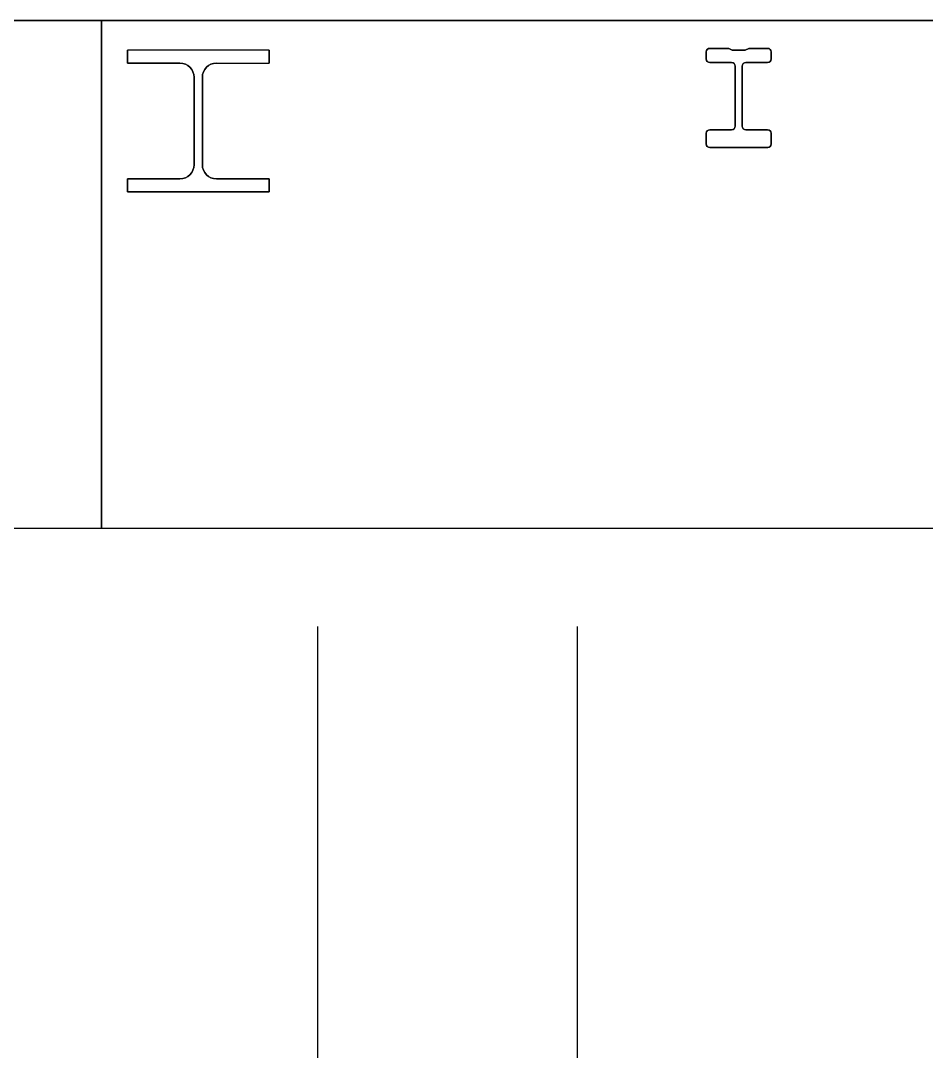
# Model space of a CAD drawing. Extents: x -2783 to 10777, y -3348 to 2247.
# Drawn here: x 4553 to 5321, y -661 to 212 of the extents above; entities that cross this region are included whole.
import ezdxf

# ---------------------------------------------------------------- set-up
doc = ezdxf.new("R2010")
doc.units = 0
doc.header["$LTSCALE"] = 4
doc.header["$MEASUREMENT"] = 0
doc.layers.get('0').update_dxf_attribs({"linetype": 'CONTINUOUS'})
doc.layers.get('DEFPOINTS').update_dxf_attribs({"linetype": 'CONTINUOUS'})

msp = doc.modelspace()

# ---------------------------------------------------------------- linework, layer by layer
for p, q in [((10711.75, 212.22, 6674.99), (-2518.25, 212.22, 6674.99)), ((1051.75, 212.22, 22.5), (4621.75, 212.22, 22.5)), ((1051.75, 212.22, 1212.5), (4621.75, 212.22, 1212.5)), ((4621.75, 212.22, 22.5), (4621.75, -217.78, 22.5)), ((4621.75, 212.22, 1212.5), (4621.75, -217.78, 1212.5)), ((4621.75, -217.78, 1212.5), (4621.75, 212.22, 1212.5)), ((4621.75, 212.22, 1212.5), (8621.75, 212.22, 1212.5)), ((4621.75, -217.78, 22.5), (4621.75, 212.22, 22.5)), ((4621.75, 212.22, 22.5), (8621.75, 212.22, 22.5)), ((4643.75, 176.22, 3743.14), (4643.75, 187.22, 3743.14)), ((4643.75, 176.22, 4933.14), (4643.75, 187.22, 4933.14)), ((4763.75, 187.22, 4933.14), (4643.75, 187.22, 4933.14)), ((4763.75, 187.22, 3743.14), (4763.75, 176.22, 3743.14)), ((4763.75, 187.22, 4933.14), (4763.75, 176.22, 4933.14)), ((5134.25, 185.72, 1207.5), (5134.25, 185.72, 1212.5)), ((5134.25, 185.72, 17.5), (5134.25, 185.72, 22.5)), ((5134.25, 179.72, 1212.5), (5134.25, 185.72, 1212.5)), ((5134.25, 179.72, 22.5), (5134.25, 185.72, 22.5)), ((5137.25, 188.72, 1207.5), (5137.25, 188.72, 1212.5)), ((5137.25, 188.72, 17.5), (5137.25, 188.72, 22.5)), ((5137.25, 188.72, 1212.5), (5153.25, 188.72, 1212.5)), ((5137.25, 188.72, 22.5), (5153.25, 188.72, 22.5)), ((5153.25, 188.72, 1212.5), (5156.25, 187.22, 1212.5)), ((5153.25, 188.72, 22.5), (5156.25, 187.22, 22.5)), ((5156.25, 187.22, 1212.5), (5167.25, 187.22, 1212.5)), ((5156.25, 187.22, 22.5), (5167.25, 187.22, 22.5)), ((5167.25, 187.22, 1212.5), (5170.25, 188.72, 1212.5)), ((5167.25, 187.22, 22.5), (5170.25, 188.72, 22.5)), ((5170.25, 188.72, 1212.5), (5186.25, 188.72, 1212.5)), ((5170.25, 188.72, 22.5), (5186.25, 188.72, 22.5)), ((5186.25, 188.72, 1207.5), (5186.25, 188.72, 1212.5)), ((5186.25, 188.72, 17.5), (5186.25, 188.72, 22.5)), ((5189.25, 185.72, 1207.5), (5189.25, 185.72, 1212.5)), ((5189.25, 185.72, 17.5), (5189.25, 185.72, 22.5)), ((5189.25, 185.72, 1212.5), (5189.25, 179.72, 1212.5)), ((5189.25, 185.72, 22.5), (5189.25, 179.72, 22.5)), ((4688.25, 176.22, 3743.14), (4643.75, 176.22, 3743.14)), ((4688.25, 176.22, 4933.14), (4643.75, 176.22, 4933.14)), ((4719.25, 176.22, 4933.14), (4763.75, 176.22, 4933.14)), ((5134.25, 179.72, 1207.5), (5134.25, 179.72, 1212.5)), ((5134.25, 179.72, 17.5), (5134.25, 179.72, 22.5)), ((5137.25, 176.72, 1207.5), (5137.25, 176.72, 1212.5)), ((5137.25, 176.72, 17.5), (5137.25, 176.72, 22.5)), ((5155.75, 176.72, 1212.5), (5137.25, 176.72, 1212.5)), ((5155.75, 176.72, 22.5), (5137.25, 176.72, 22.5)), ((5155.75, 176.72, 1207.5), (5155.75, 176.72, 1212.5)), ((5155.75, 176.72, 17.5), (5155.75, 176.72, 22.5)), ((5167.75, 176.72, 1207.5), (5167.75, 176.72, 1212.5)), ((5167.75, 176.72, 17.5), (5167.75, 176.72, 22.5)), ((5186.25, 176.72, 1212.5), (5167.75, 176.72, 1212.5)), ((5186.25, 176.72, 22.5), (5167.75, 176.72, 22.5)), ((5186.25, 176.72, 1207.5), (5186.25, 176.72, 1212.5)), ((5186.25, 176.72, 17.5), (5186.25, 176.72, 22.5)), ((5189.25, 179.72, 1207.5), (5189.25, 179.72, 1212.5)), ((5189.25, 179.72, 17.5), (5189.25, 179.72, 22.5)), ((5158.75, 173.72, 1207.5), (5158.75, 173.72, 1212.5)), ((5158.75, 173.72, 17.5), (5158.75, 173.72, 22.5)), ((5158.75, 122.77, 1212.5), (5158.75, 173.72, 1212.5)), ((5158.75, 122.77, 22.5), (5158.75, 173.72, 22.5)), ((5164.75, 173.72, 1207.5), (5164.75, 173.72, 1212.5)), ((5164.75, 173.72, 17.5), (5164.75, 173.72, 22.5)), ((5164.75, 173.72, 1212.5), (5164.75, 122.77, 1212.5)), ((5164.75, 173.72, 22.5), (5164.75, 122.77, 22.5)), ((4700.25, 90.22, 3743.14), (4700.25, 164.22, 3743.14)), ((4700.25, 90.22, 4933.14), (4700.25, 164.22, 4933.14)), ((4707.25, 164.22, 3743.14), (4707.25, 90.22, 3743.14)), ((4707.25, 164.22, 4933.14), (4707.25, 90.22, 4933.14)), ((5158.75, 122.77, 1207.5), (5158.75, 122.77, 1212.5)), ((5158.75, 122.77, 17.5), (5158.75, 122.77, 22.5)), ((5164.75, 122.77, 1207.5), (5164.75, 122.77, 1212.5)), ((5164.75, 122.77, 17.5), (5164.75, 122.77, 22.5)), ((5134.25, 116.77, 1207.5), (5134.25, 116.77, 1212.5)), ((5134.25, 116.77, 17.5), (5134.25, 116.77, 22.5)), ((5134.25, 107.77, 1212.5), (5134.25, 116.77, 1212.5)), ((5134.25, 107.77, 22.5), (5134.25, 116.77, 22.5)), ((5137.25, 119.77, 1207.5), (5137.25, 119.77, 1212.5)), ((5137.25, 119.77, 17.5), (5137.25, 119.77, 22.5)), ((5137.25, 119.77, 1212.5), (5155.75, 119.77, 1212.5)), ((5137.25, 119.77, 22.5), (5155.75, 119.77, 22.5)), ((5155.75, 119.77, 1207.5), (5155.75, 119.77, 1212.5)), ((5155.75, 119.77, 17.5), (5155.75, 119.77, 22.5)), ((5167.75, 119.77, 1207.5), (5167.75, 119.77, 1212.5)), ((5167.75, 119.77, 17.5), (5167.75, 119.77, 22.5)), ((5167.75, 119.77, 1212.5), (5186.25, 119.77, 1212.5)), ((5167.75, 119.77, 22.5), (5186.25, 119.77, 22.5)), ((5186.25, 119.77, 1207.5), (5186.25, 119.77, 1212.5)), ((5186.25, 119.77, 17.5), (5186.25, 119.77, 22.5)), ((5189.25, 116.77, 1207.5), (5189.25, 116.77, 1212.5)), ((5189.25, 116.77, 17.5), (5189.25, 116.77, 22.5)), ((5189.25, 116.77, 1212.5), (5189.25, 107.77, 1212.5)), ((5189.25, 116.77, 22.5), (5189.25, 107.77, 22.5)), ((5134.25, 107.77, 1207.5), (5134.25, 107.77, 1212.5)), ((5134.25, 107.77, 17.5), (5134.25, 107.77, 22.5)), ((5137.25, 104.77, 1207.5), (5137.25, 104.77, 1212.5)), ((5137.25, 104.77, 17.5), (5137.25, 104.77, 22.5)), ((5161.75, 104.72, 1212.5), (5137.25, 104.77, 1212.5)), ((5161.75, 104.72, 22.5), (5137.25, 104.77, 22.5)), ((5186.26, 104.77, 1212.5), (5161.75, 104.72, 1212.5)), ((5186.26, 104.77, 22.5), (5161.75, 104.72, 22.5)), ((5186.26, 104.77, 1207.5), (5186.26, 104.77, 1212.5)), ((5186.26, 104.77, 17.5), (5186.26, 104.77, 22.5)), ((5189.25, 107.77, 1207.5), (5189.25, 107.77, 1212.5)), ((5189.25, 107.77, 17.5), (5189.25, 107.77, 22.5)), ((4700.25, 90.22, 3738.14), (4700.25, 90.22, 3743.14)), ((4700.25, 90.22, 4928.14), (4700.25, 90.22, 4933.14)), ((4707.25, 90.22, 3738.14), (4707.25, 90.22, 3743.14)), ((4707.25, 90.22, 4928.14), (4707.25, 90.22, 4933.14)), ((4643.75, 67.22, 3743.14), (4643.75, 78.22, 3743.14)), ((4643.75, 78.22, 3743.14), (4688.25, 78.22, 3743.14)), ((4643.75, 67.22, 4933.14), (4643.75, 78.22, 4933.14)), ((4643.75, 78.22, 4933.14), (4688.25, 78.22, 4933.14)), ((4688.25, 78.22, 3738.14), (4688.25, 78.22, 3743.14)), ((4688.25, 78.22, 4928.14), (4688.25, 78.22, 4933.14)), ((4719.25, 78.22, 3743.14), (4763.75, 78.22, 3743.14)), ((4719.25, 78.22, 3738.14), (4719.25, 78.22, 3743.14)), ((4719.25, 78.22, 4933.14), (4763.75, 78.22, 4933.14)), ((4719.25, 78.22, 4928.14), (4719.25, 78.22, 4933.14)), ((4763.75, 78.22, 3743.14), (4763.75, 67.22, 3743.14)), ((4763.75, 78.22, 4933.14), (4763.75, 67.22, 4933.14)), ((4763.75, 67.22, 3743.14), (4643.75, 67.22, 3743.14)), ((4763.75, 67.22, 4933.14), (4643.75, 67.22, 4933.14)), ((4621.75, -217.78, 22.5), (1051.75, -217.78, 22.5)), ((4621.75, -217.78, 1212.5), (1051.75, -217.78, 1212.5)), ((8621.75, -217.78, 1212.5), (4621.75, -217.78, 1212.5)), ((8621.75, -217.78, 22.5), (4621.75, -217.78, 22.5))]:
    msp.add_line(p, q)
at = {"extrusion": (0, 1, -6.12303e-17)}
for p, q in [((1051.75, 212.22, 17.5), (4621.75, 212.22, 17.5)), ((1051.75, 212.22, 22.5), (4621.75, 212.22, 22.5)), ((1051.75, 212.22, 1207.5), (4621.75, 212.22, 1207.5)), ((1051.75, 212.22, 1212.5), (4621.75, 212.22, 1212.5)), ((4621.75, 212.22, 1207.5), (8621.75, 212.22, 1207.5)), ((4621.75, 212.22, 1207.5), (4621.75, 212.22, 1212.5)), ((4621.75, 212.22, 1212.5), (8621.75, 212.22, 1212.5)), ((4621.75, 212.22, 17.5), (8621.75, 212.22, 17.5)), ((4621.75, 212.22, 17.5), (4621.75, 212.22, 22.5)), ((4621.75, 212.22, 22.5), (8621.75, 212.22, 22.5)), ((4621.75, 212.22, 17.5), (4621.75, 212.22, 22.5)), ((4621.75, 212.22, 1207.5), (4621.75, 212.22, 1212.5)), ((5137.25, 176.72, 1207.5), (5155.75, 176.72, 1207.5)), ((5137.25, 176.72, 1207.5), (5137.25, 176.72, 1212.5)), ((5155.75, 176.72, 1212.5), (5137.25, 176.72, 1212.5)), ((5137.25, 176.72, 17.5), (5155.75, 176.72, 17.5)), ((5137.25, 176.72, 17.5), (5137.25, 176.72, 22.5)), ((5155.75, 176.72, 22.5), (5137.25, 176.72, 22.5)), ((5155.75, 176.72, 1207.5), (5155.75, 176.72, 1212.5)), ((5155.75, 176.72, 17.5), (5155.75, 176.72, 22.5)), ((5167.75, 176.72, 1207.5), (5186.25, 176.72, 1207.5)), ((5167.75, 176.72, 1207.5), (5167.75, 176.72, 1212.5)), ((5186.25, 176.72, 1212.5), (5167.75, 176.72, 1212.5)), ((5167.75, 176.72, 17.5), (5186.25, 176.72, 17.5)), ((5167.75, 176.72, 17.5), (5167.75, 176.72, 22.5)), ((5186.25, 176.72, 22.5), (5167.75, 176.72, 22.5)), ((5186.25, 176.72, 1207.5), (5186.25, 176.72, 1212.5)), ((5186.25, 176.72, 17.5), (5186.25, 176.72, 22.5)), ((4643.75, 67.22, 3738.14), (4763.75, 67.22, 3738.14)), ((4763.75, 67.22, 3743.14), (4643.75, 67.22, 3743.14)), ((4643.75, 67.22, 3738.14), (4643.75, 67.22, 3743.14)), ((4643.75, 67.22, 4928.14), (4763.75, 67.22, 4928.14)), ((4763.75, 67.22, 4933.14), (4643.75, 67.22, 4933.14)), ((4643.75, 67.22, 4928.14), (4643.75, 67.22, 4933.14))]:
    msp.add_line(p, q, dxfattribs=at)
at = {"extrusion": (0, -6.12303e-17, -1)}
for p, q in [((1051.75, 212.22, 17.5), (4621.75, 212.22, 17.5)), ((1051.75, 212.22, 1207.5), (4621.75, 212.22, 1207.5)), ((4621.75, 212.22, 17.5), (4621.75, -217.78, 17.5)), ((4621.75, 212.22, 1207.5), (4621.75, -217.78, 1207.5)), ((4621.75, -217.78, 1207.5), (4621.75, 212.22, 1207.5)), ((4621.75, 212.22, 1207.5), (8621.75, 212.22, 1207.5)), ((4621.75, -217.78, 17.5), (4621.75, 212.22, 17.5)), ((4621.75, 212.22, 17.5), (8621.75, 212.22, 17.5)), ((4643.75, 187.22, 3738.14), (4643.75, 176.22, 3738.14)), ((4643.75, 187.22, 4928.14), (4643.75, 176.22, 4928.14)), ((4763.75, 176.22, 3738.14), (4763.75, 187.22, 3738.14)), ((4763.75, 176.22, 4928.14), (4763.75, 187.22, 4928.14)), ((5134.25, 185.72, 1207.5), (5134.25, 179.72, 1207.5)), ((5134.25, 185.72, 17.5), (5134.25, 179.72, 17.5)), ((5153.25, 188.72, 1207.5), (5137.25, 188.72, 1207.5)), ((5153.25, 188.72, 17.5), (5137.25, 188.72, 17.5)), ((5156.25, 187.22, 1207.5), (5153.25, 188.72, 1207.5)), ((5156.25, 187.22, 17.5), (5153.25, 188.72, 17.5)), ((5167.25, 187.22, 1207.5), (5156.25, 187.22, 1207.5)), ((5167.25, 187.22, 17.5), (5156.25, 187.22, 17.5)), ((5170.25, 188.72, 1207.5), (5167.25, 187.22, 1207.5)), ((5170.25, 188.72, 17.5), (5167.25, 187.22, 17.5)), ((5186.25, 188.72, 1207.5), (5170.25, 188.72, 1207.5)), ((5186.25, 188.72, 17.5), (5170.25, 188.72, 17.5)), ((5189.25, 179.72, 1207.5), (5189.25, 185.72, 1207.5)), ((5189.25, 179.72, 17.5), (5189.25, 185.72, 17.5)), ((4643.75, 176.22, 3738.14), (4688.25, 176.22, 3738.14)), ((4643.75, 176.22, 4928.14), (4688.25, 176.22, 4928.14)), ((5137.25, 176.72, 1207.5), (5155.75, 176.72, 1207.5)), ((5137.25, 176.72, 17.5), (5155.75, 176.72, 17.5)), ((5167.75, 176.72, 1207.5), (5186.25, 176.72, 1207.5)), ((5167.75, 176.72, 17.5), (5186.25, 176.72, 17.5)), ((5158.75, 173.72, 1207.5), (5158.75, 122.77, 1207.5)), ((5158.75, 173.72, 17.5), (5158.75, 122.77, 17.5)), ((5164.75, 122.77, 1207.5), (5164.75, 173.72, 1207.5)), ((5164.75, 122.77, 17.5), (5164.75, 173.72, 17.5)), ((4700.25, 164.22, 3738.14), (4700.25, 90.22, 3738.14)), ((4700.25, 164.22, 4928.14), (4700.25, 90.22, 4928.14)), ((4707.25, 90.22, 3738.14), (4707.25, 164.22, 3738.14)), ((4707.25, 90.22, 4928.14), (4707.25, 164.22, 4928.14)), ((5134.25, 116.77, 1207.5), (5134.25, 107.77, 1207.5)), ((5134.25, 116.77, 17.5), (5134.25, 107.77, 17.5)), ((5155.75, 119.77, 1207.5), (5137.25, 119.77, 1207.5)), ((5155.75, 119.77, 17.5), (5137.25, 119.77, 17.5)), ((5186.25, 119.77, 1207.5), (5167.75, 119.77, 1207.5)), ((5186.25, 119.77, 17.5), (5167.75, 119.77, 17.5)), ((5189.25, 107.77, 1207.5), (5189.25, 116.77, 1207.5)), ((5189.25, 107.77, 17.5), (5189.25, 116.77, 17.5)), ((5137.25, 104.77, 1207.5), (5161.75, 104.72, 1207.5)), ((5137.25, 104.77, 17.5), (5161.75, 104.72, 17.5)), ((5161.75, 104.72, 1207.5), (5186.26, 104.77, 1207.5)), ((5161.75, 104.72, 17.5), (5186.26, 104.77, 17.5)), ((4643.75, 78.22, 3738.14), (4643.75, 67.22, 3738.14)), ((4688.25, 78.22, 3738.14), (4643.75, 78.22, 3738.14)), ((4643.75, 78.22, 4928.14), (4643.75, 67.22, 4928.14)), ((4688.25, 78.22, 4928.14), (4643.75, 78.22, 4928.14)), ((4763.75, 78.22, 3738.14), (4719.25, 78.22, 3738.14)), ((4763.75, 78.22, 4928.14), (4719.25, 78.22, 4928.14)), ((4763.75, 67.22, 3738.14), (4763.75, 78.22, 3738.14)), ((4763.75, 67.22, 4928.14), (4763.75, 78.22, 4928.14)), ((4643.75, 67.22, 3738.14), (4763.75, 67.22, 3738.14)), ((4643.75, 67.22, 4928.14), (4763.75, 67.22, 4928.14)), ((4621.75, -217.78, 17.5), (1051.75, -217.78, 17.5)), ((4621.75, -217.78, 1207.5), (1051.75, -217.78, 1207.5)), ((8621.75, -217.78, 1207.5), (4621.75, -217.78, 1207.5)), ((8621.75, -217.78, 17.5), (4621.75, -217.78, 17.5))]:
    msp.add_line(p, q, dxfattribs=at)
at = {"extrusion": (-1, 0, 0)}
for p, q in [((4621.75, -217.78, 1207.5), (4621.75, 212.22, 1207.5)), ((4621.75, 212.22, 1207.5), (4621.75, 212.22, 1212.5)), ((4621.75, -217.78, 1212.5), (4621.75, 212.22, 1212.5)), ((4621.75, -217.78, 17.5), (4621.75, 212.22, 17.5)), ((4621.75, 212.22, 17.5), (4621.75, 212.22, 22.5)), ((4621.75, -217.78, 22.5), (4621.75, 212.22, 22.5)), ((5189.25, 179.72, 1207.5), (5189.25, 185.72, 1207.5)), ((5189.25, 185.72, 1207.5), (5189.25, 185.72, 1212.5)), ((5189.25, 185.72, 1212.5), (5189.25, 179.72, 1212.5)), ((5189.25, 179.72, 17.5), (5189.25, 185.72, 17.5)), ((5189.25, 185.72, 17.5), (5189.25, 185.72, 22.5)), ((5189.25, 185.72, 22.5), (5189.25, 179.72, 22.5)), ((5189.25, 179.72, 1207.5), (5189.25, 179.72, 1212.5)), ((5189.25, 179.72, 17.5), (5189.25, 179.72, 22.5)), ((5164.75, 122.77, 1207.5), (5164.75, 173.72, 1207.5)), ((5164.75, 173.72, 1207.5), (5164.75, 173.72, 1212.5)), ((5164.75, 173.72, 1212.5), (5164.75, 122.77, 1212.5)), ((5164.75, 122.77, 17.5), (5164.75, 173.72, 17.5)), ((5164.75, 173.72, 17.5), (5164.75, 173.72, 22.5)), ((5164.75, 173.72, 22.5), (5164.75, 122.77, 22.5)), ((5164.75, 122.77, 1207.5), (5164.75, 122.77, 1212.5)), ((5164.75, 122.77, 17.5), (5164.75, 122.77, 22.5)), ((5189.25, 107.77, 1207.5), (5189.25, 116.77, 1207.5)), ((5189.25, 116.77, 1207.5), (5189.25, 116.77, 1212.5)), ((5189.25, 116.77, 1212.5), (5189.25, 107.77, 1212.5)), ((5189.25, 107.77, 17.5), (5189.25, 116.77, 17.5)), ((5189.25, 116.77, 17.5), (5189.25, 116.77, 22.5)), ((5189.25, 116.77, 22.5), (5189.25, 107.77, 22.5)), ((5189.25, 107.77, 1207.5), (5189.25, 107.77, 1212.5)), ((5189.25, 107.77, 17.5), (5189.25, 107.77, 22.5)), ((4763.75, 67.22, 3738.14), (4763.75, 78.22, 3738.14)), ((4763.75, 78.22, 3738.14), (4763.75, 78.22, 3743.14)), ((4763.75, 78.22, 3743.14), (4763.75, 67.22, 3743.14)), ((4763.75, 67.22, 4928.14), (4763.75, 78.22, 4928.14)), ((4763.75, 78.22, 4928.14), (4763.75, 78.22, 4933.14)), ((4763.75, 78.22, 4933.14), (4763.75, 67.22, 4933.14)), ((4621.75, -217.78, 1207.5), (4621.75, -217.78, 1212.5)), ((4621.75, -217.78, 17.5), (4621.75, -217.78, 22.5))]:
    msp.add_line(p, q, dxfattribs=at)
at = {"extrusion": (1, 0, 0)}
for p, q in [((4621.75, 212.22, 1207.5), (4621.75, -217.78, 1207.5)), ((4621.75, 212.22, 1207.5), (4621.75, 212.22, 1212.5)), ((4621.75, 212.22, 1212.5), (4621.75, -217.78, 1212.5)), ((4621.75, 212.22, 17.5), (4621.75, -217.78, 17.5)), ((4621.75, 212.22, 17.5), (4621.75, 212.22, 22.5)), ((4621.75, 212.22, 22.5), (4621.75, -217.78, 22.5)), ((5134.25, 185.72, 1207.5), (5134.25, 179.72, 1207.5)), ((5134.25, 185.72, 1207.5), (5134.25, 185.72, 1212.5)), ((5134.25, 179.72, 1212.5), (5134.25, 185.72, 1212.5)), ((5134.25, 185.72, 17.5), (5134.25, 179.72, 17.5)), ((5134.25, 185.72, 17.5), (5134.25, 185.72, 22.5)), ((5134.25, 179.72, 22.5), (5134.25, 185.72, 22.5)), ((5134.25, 179.72, 1207.5), (5134.25, 179.72, 1212.5)), ((5134.25, 179.72, 17.5), (5134.25, 179.72, 22.5)), ((5158.75, 173.72, 1207.5), (5158.75, 122.77, 1207.5)), ((5158.75, 173.72, 1207.5), (5158.75, 173.72, 1212.5)), ((5158.75, 122.77, 1212.5), (5158.75, 173.72, 1212.5)), ((5158.75, 173.72, 17.5), (5158.75, 122.77, 17.5)), ((5158.75, 173.72, 17.5), (5158.75, 173.72, 22.5)), ((5158.75, 122.77, 22.5), (5158.75, 173.72, 22.5)), ((5158.75, 122.77, 1207.5), (5158.75, 122.77, 1212.5)), ((5158.75, 122.77, 17.5), (5158.75, 122.77, 22.5)), ((5134.25, 116.77, 1207.5), (5134.25, 107.77, 1207.5)), ((5134.25, 116.77, 1207.5), (5134.25, 116.77, 1212.5)), ((5134.25, 107.77, 1212.5), (5134.25, 116.77, 1212.5)), ((5134.25, 116.77, 17.5), (5134.25, 107.77, 17.5)), ((5134.25, 116.77, 17.5), (5134.25, 116.77, 22.5)), ((5134.25, 107.77, 22.5), (5134.25, 116.77, 22.5)), ((5134.25, 107.77, 1207.5), (5134.25, 107.77, 1212.5)), ((5134.25, 107.77, 17.5), (5134.25, 107.77, 22.5)), ((4643.75, 78.22, 3738.14), (4643.75, 67.22, 3738.14)), ((4643.75, 78.22, 3738.14), (4643.75, 78.22, 3743.14)), ((4643.75, 67.22, 3743.14), (4643.75, 78.22, 3743.14)), ((4643.75, 78.22, 4928.14), (4643.75, 67.22, 4928.14)), ((4643.75, 78.22, 4928.14), (4643.75, 78.22, 4933.14)), ((4643.75, 67.22, 4933.14), (4643.75, 78.22, 4933.14)), ((4643.75, 67.22, 3738.14), (4643.75, 67.22, 3743.14)), ((4643.75, 67.22, 4928.14), (4643.75, 67.22, 4933.14)), ((4621.75, -217.78, 1207.5), (4621.75, -217.78, 1212.5)), ((4621.75, -217.78, 17.5), (4621.75, -217.78, 22.5))]:
    msp.add_line(p, q, dxfattribs=at)
at = {"extrusion": (0, -1, 6.12303e-17)}
for p, q in [((5153.25, 188.72, 1207.5), (5137.25, 188.72, 1207.5)), ((5137.25, 188.72, 1207.5), (5137.25, 188.72, 1212.5)), ((5137.25, 188.72, 1212.5), (5153.25, 188.72, 1212.5)), ((5153.25, 188.72, 17.5), (5137.25, 188.72, 17.5)), ((5137.25, 188.72, 17.5), (5137.25, 188.72, 22.5)), ((5137.25, 188.72, 22.5), (5153.25, 188.72, 22.5)), ((5153.25, 188.72, 1207.5), (5153.25, 188.72, 1212.5)), ((5153.25, 188.72, 17.5), (5153.25, 188.72, 22.5)), ((5167.25, 187.22, 1207.5), (5156.25, 187.22, 1207.5)), ((5156.25, 187.22, 1207.5), (5156.25, 187.22, 1212.5)), ((5156.25, 187.22, 1212.5), (5167.25, 187.22, 1212.5)), ((5167.25, 187.22, 17.5), (5156.25, 187.22, 17.5)), ((5156.25, 187.22, 17.5), (5156.25, 187.22, 22.5)), ((5156.25, 187.22, 22.5), (5167.25, 187.22, 22.5)), ((5167.25, 187.22, 1207.5), (5167.25, 187.22, 1212.5)), ((5167.25, 187.22, 17.5), (5167.25, 187.22, 22.5)), ((5186.25, 188.72, 1207.5), (5170.25, 188.72, 1207.5)), ((5170.25, 188.72, 1207.5), (5170.25, 188.72, 1212.5)), ((5170.25, 188.72, 1212.5), (5186.25, 188.72, 1212.5)), ((5186.25, 188.72, 17.5), (5170.25, 188.72, 17.5)), ((5170.25, 188.72, 17.5), (5170.25, 188.72, 22.5)), ((5170.25, 188.72, 22.5), (5186.25, 188.72, 22.5)), ((5186.25, 188.72, 1207.5), (5186.25, 188.72, 1212.5)), ((5186.25, 188.72, 17.5), (5186.25, 188.72, 22.5)), ((5155.75, 119.77, 1207.5), (5137.25, 119.77, 1207.5)), ((5137.25, 119.77, 1207.5), (5137.25, 119.77, 1212.5)), ((5137.25, 119.77, 1212.5), (5155.75, 119.77, 1212.5)), ((5155.75, 119.77, 17.5), (5137.25, 119.77, 17.5)), ((5137.25, 119.77, 17.5), (5137.25, 119.77, 22.5)), ((5137.25, 119.77, 22.5), (5155.75, 119.77, 22.5)), ((5155.75, 119.77, 1207.5), (5155.75, 119.77, 1212.5)), ((5155.75, 119.77, 17.5), (5155.75, 119.77, 22.5)), ((5186.25, 119.77, 1207.5), (5167.75, 119.77, 1207.5)), ((5167.75, 119.77, 1207.5), (5167.75, 119.77, 1212.5)), ((5167.75, 119.77, 1212.5), (5186.25, 119.77, 1212.5)), ((5186.25, 119.77, 17.5), (5167.75, 119.77, 17.5)), ((5167.75, 119.77, 17.5), (5167.75, 119.77, 22.5)), ((5167.75, 119.77, 22.5), (5186.25, 119.77, 22.5)), ((5186.25, 119.77, 1207.5), (5186.25, 119.77, 1212.5)), ((5186.25, 119.77, 17.5), (5186.25, 119.77, 22.5)), ((4688.25, 78.22, 3738.14), (4643.75, 78.22, 3738.14)), ((4643.75, 78.22, 3738.14), (4643.75, 78.22, 3743.14)), ((4643.75, 78.22, 3743.14), (4688.25, 78.22, 3743.14)), ((4688.25, 78.22, 4928.14), (4643.75, 78.22, 4928.14)), ((4643.75, 78.22, 4928.14), (4643.75, 78.22, 4933.14)), ((4643.75, 78.22, 4933.14), (4688.25, 78.22, 4933.14)), ((4688.25, 78.22, 3738.14), (4688.25, 78.22, 3743.14)), ((4688.25, 78.22, 4928.14), (4688.25, 78.22, 4933.14)), ((4621.75, -217.78, 17.5), (1051.75, -217.78, 17.5)), ((4621.75, -217.78, 22.5), (1051.75, -217.78, 22.5)), ((4621.75, -217.78, 1207.5), (1051.75, -217.78, 1207.5)), ((4621.75, -217.78, 1212.5), (1051.75, -217.78, 1212.5)), ((8621.75, -217.78, 1207.5), (4621.75, -217.78, 1207.5)), ((4621.75, -217.78, 1207.5), (4621.75, -217.78, 1212.5)), ((8621.75, -217.78, 1212.5), (4621.75, -217.78, 1212.5)), ((8621.75, -217.78, 17.5), (4621.75, -217.78, 17.5)), ((4621.75, -217.78, 17.5), (4621.75, -217.78, 22.5)), ((8621.75, -217.78, 22.5), (4621.75, -217.78, 22.5)), ((4621.75, -217.78, 17.5), (4621.75, -217.78, 22.5)), ((4621.75, -217.78, 1207.5), (4621.75, -217.78, 1212.5))]:
    msp.add_line(p, q, dxfattribs=at)
at = {"extrusion": (-0.447214, -0.894427, 5.47661e-17)}
for p, q in [((5156.25, 187.22, 1207.5), (5153.25, 188.72, 1207.5)), ((5153.25, 188.72, 1207.5), (5153.25, 188.72, 1212.5)), ((5153.25, 188.72, 1212.5), (5156.25, 187.22, 1212.5)), ((5156.25, 187.22, 17.5), (5153.25, 188.72, 17.5)), ((5153.25, 188.72, 17.5), (5153.25, 188.72, 22.5)), ((5153.25, 188.72, 22.5), (5156.25, 187.22, 22.5)), ((5156.25, 187.22, 1207.5), (5156.25, 187.22, 1212.5)), ((5156.25, 187.22, 17.5), (5156.25, 187.22, 22.5))]:
    msp.add_line(p, q, dxfattribs=at)
at = {"extrusion": (0.447214, -0.894427, 5.47661e-17)}
for p, q in [((5170.25, 188.72, 1207.5), (5167.25, 187.22, 1207.5)), ((5167.25, 187.22, 1212.5), (5170.25, 188.72, 1212.5)), ((5170.25, 188.72, 17.5), (5167.25, 187.22, 17.5)), ((5167.25, 187.22, 22.5), (5170.25, 188.72, 22.5)), ((5167.25, 187.22, 1207.5), (5167.25, 187.22, 1212.5)), ((5167.25, 187.22, 17.5), (5167.25, 187.22, 22.5)), ((5170.25, 188.72, 1207.5), (5170.25, 188.72, 1212.5)), ((5170.25, 188.72, 17.5), (5170.25, 188.72, 22.5))]:
    msp.add_line(p, q, dxfattribs=at)
at = {"extrusion": (0.001749, 0.999998, -6.12302e-17)}
for p, q in [((5137.25, 104.77, 1207.5), (5161.75, 104.72, 1207.5)), ((5137.25, 104.77, 1207.5), (5137.25, 104.77, 1212.5)), ((5161.75, 104.72, 1212.5), (5137.25, 104.77, 1212.5)), ((5137.25, 104.77, 17.5), (5161.75, 104.72, 17.5)), ((5137.25, 104.77, 17.5), (5137.25, 104.77, 22.5)), ((5161.75, 104.72, 22.5), (5137.25, 104.77, 22.5)), ((5161.75, 104.72, 1207.5), (5161.75, 104.72, 1212.5)), ((5161.75, 104.72, 17.5), (5161.75, 104.72, 22.5))]:
    msp.add_line(p, q, dxfattribs=at)
at = {"extrusion": (-0.001749, 0.999998, -6.12302e-17)}
for p, q in [((5161.75, 104.72, 1207.5), (5186.26, 104.77, 1207.5)), ((5186.26, 104.77, 1212.5), (5161.75, 104.72, 1212.5)), ((5161.75, 104.72, 17.5), (5186.26, 104.77, 17.5)), ((5186.26, 104.77, 22.5), (5161.75, 104.72, 22.5)), ((5186.26, 104.77, 1207.5), (5186.26, 104.77, 1212.5)), ((5186.26, 104.77, 17.5), (5186.26, 104.77, 22.5)), ((5161.75, 104.72, 1207.5), (5161.75, 104.72, 1212.5)), ((5161.75, 104.72, 17.5), (5161.75, 104.72, 22.5))]:
    msp.add_line(p, q, dxfattribs=at)
at = {"extrusion": (4.08762e-14, -1, 6.12303e-17)}
for p, q in [((4763.75, 78.22, 3738.14), (4719.25, 78.22, 3738.14)), ((4719.25, 78.22, 3743.14), (4763.75, 78.22, 3743.14)), ((4719.25, 78.22, 3738.14), (4719.25, 78.22, 3743.14)), ((4763.75, 78.22, 4928.14), (4719.25, 78.22, 4928.14)), ((4719.25, 78.22, 4933.14), (4763.75, 78.22, 4933.14)), ((4719.25, 78.22, 4928.14), (4719.25, 78.22, 4933.14)), ((4763.75, 78.22, 3738.14), (4763.75, 78.22, 3743.14)), ((4763.75, 78.22, 4928.14), (4763.75, 78.22, 4933.14))]:
    msp.add_line(p, q, dxfattribs=at)
at = {"linetype": 'ByBlock'}
for p, q in [((4804.75, -300.78, 4933.14), (4804.75, -1450.43, 4933.14)), ((5024.75, -300.78, 4933.14), (5024.75, -1294.62, 4933.14))]:
    msp.add_line(p, q, dxfattribs=at)
for centre, radius, start, end in [((5137.25, 185.72, 1207.5), 3, 90, 180), ((5137.25, 185.72, 17.5), 3, 90, 180), ((5137.25, 185.72, 1212.5), 3, 90, 180), ((5137.25, 185.72, 22.5), 3, 90, 180), ((5186.25, 185.72, 1207.5), 3, 0, 90), ((5186.25, 185.72, 17.5), 3, 0, 90), ((5186.25, 185.72, 1212.5), 3, 0, 90), ((5186.25, 185.72, 22.5), 3, 0, 90), ((4688.25, 164.22, 3743.14), 12, 0, 90), ((4688.25, 164.22, 4933.14), 12, 0, 90), ((4719.25, 164.22, 3743.14), 12, 90, 180), ((4719.25, 164.22, 4933.14), 12, 90, 180), ((5137.25, 179.72, 1207.5), 3, 180, 270), ((5137.25, 179.72, 17.5), 3, 180, 270), ((5137.25, 179.72, 1212.5), 3, 180, 270), ((5137.25, 179.72, 22.5), 3, 180, 270), ((5155.75, 173.72, 1212.5), 3, 0, 90), ((5155.75, 173.72, 22.5), 3, 0, 90), ((5155.75, 173.72, 1212.5), 3, 0, 90), ((5155.75, 173.72, 22.5), 3, 0, 90), ((5167.75, 173.72, 1212.5), 3, 90, 180), ((5167.75, 173.72, 22.5), 3, 90, 180), ((5167.75, 173.72, 1212.5), 3, 90, 180), ((5167.75, 173.72, 22.5), 3, 90, 180), ((5186.25, 179.72, 1207.5), 3, 270, 0), ((5186.25, 179.72, 17.5), 3, 270, 0), ((5186.25, 179.72, 1212.5), 3, 270, 0), ((5186.25, 179.72, 22.5), 3, 270, 0), ((5155.75, 122.77, 1212.5), 3, 270, 0), ((5155.75, 122.77, 22.5), 3, 270, 0), ((5155.75, 122.77, 1212.5), 3, 270, 0), ((5155.75, 122.77, 22.5), 3, 270, 0), ((5167.75, 122.77, 1212.5), 3, 180, 270), ((5167.75, 122.77, 22.5), 3, 180, 270), ((5167.75, 122.77, 1212.5), 3, 180, 270), ((5167.75, 122.77, 22.5), 3, 180, 270), ((5137.25, 116.77, 1207.5), 3, 90, 180), ((5137.25, 116.77, 17.5), 3, 90, 180), ((5137.25, 116.77, 1212.5), 3, 90, 180), ((5137.25, 116.77, 22.5), 3, 90, 180), ((5186.25, 116.77, 1207.5), 3, 0, 90), ((5186.25, 116.77, 17.5), 3, 0, 90), ((5186.25, 116.77, 1212.5), 3, 0, 90), ((5186.25, 116.77, 22.5), 3, 0, 90), ((5137.25, 107.77, 1207.5), 3, 180, 269.89981), ((5137.25, 107.77, 17.5), 3, 180, 269.89981), ((5137.25, 107.77, 1212.5), 3, 180, 269.89981), ((5137.25, 107.77, 22.5), 3, 180, 269.89981), ((5186.25, 107.77, 1207.5), 3, 270.10019, 360), ((5186.25, 107.77, 17.5), 3, 270.10019, 360), ((5186.25, 107.77, 1212.5), 3, 270.10019, 360), ((5186.25, 107.77, 22.5), 3, 270.10019, 360), ((4688.25, 90.22, 3743.14), 12, 270, 0), ((4688.25, 90.22, 3743.14), 12, 270, 0), ((4688.25, 90.22, 4933.14), 12, 270, 0), ((4688.25, 90.22, 4933.14), 12, 270, 0), ((4719.25, 90.22, 3743.14), 12, 180, 270), ((4719.25, 90.22, 3743.14), 12, 180, 270), ((4719.25, 90.22, 4933.14), 12, 180, 270), ((4719.25, 90.22, 4933.14), 12, 180, 270)]:
    msp.add_arc(centre, radius, start, end)
at = {"extrusion": (0, -6.12303e-17, -1)}
for centre, radius, start, end in [((-5137.25, 185.72, -1212.5), 3, 0, 90), ((-5137.25, 185.72, -22.5), 3, 0, 90), ((-5137.25, 185.72, -1207.5), 3, 0, 90), ((-5137.25, 185.72, -17.5), 3, 0, 90), ((-5186.25, 185.72, -1212.5), 3, 90, 180), ((-5186.25, 185.72, -22.5), 3, 90, 180), ((-5186.25, 185.72, -1207.5), 3, 90, 180), ((-5186.25, 185.72, -17.5), 3, 90, 180), ((-4688.25, 164.22, -3738.14), 12, 90, 180), ((-4688.25, 164.22, -4928.14), 12, 90, 180), ((-4719.25, 164.22, -3738.14), 12, 0, 90), ((-4719.25, 164.22, -4928.14), 12, 0, 90), ((-5137.25, 179.72, -1212.5), 3, 270, 0), ((-5137.25, 179.72, -22.5), 3, 270, 0), ((-5137.25, 179.72, -1207.5), 3, 270, 0), ((-5137.25, 179.72, -17.5), 3, 270, 0), ((-5155.75, 173.72, -1207.5), 3, 90, 180), ((-5155.75, 173.72, -17.5), 3, 90, 180), ((-5155.75, 173.72, -1207.5), 3, 90, 180), ((-5155.75, 173.72, -17.5), 3, 90, 180), ((-5167.75, 173.72, -1207.5), 3, 0, 90), ((-5167.75, 173.72, -17.5), 3, 0, 90), ((-5167.75, 173.72, -1207.5), 3, 0, 90), ((-5167.75, 173.72, -17.5), 3, 0, 90), ((-5186.25, 179.72, -1212.5), 3, 180, 270), ((-5186.25, 179.72, -22.5), 3, 180, 270), ((-5186.25, 179.72, -1207.5), 3, 180, 270), ((-5186.25, 179.72, -17.5), 3, 180, 270), ((-5155.75, 122.77, -1207.5), 3, 180, 270), ((-5155.75, 122.77, -17.5), 3, 180, 270), ((-5155.75, 122.77, -1207.5), 3, 180, 270), ((-5155.75, 122.77, -17.5), 3, 180, 270), ((-5167.75, 122.77, -1207.5), 3, 270, 0), ((-5167.75, 122.77, -17.5), 3, 270, 0), ((-5167.75, 122.77, -1207.5), 3, 270, 0), ((-5167.75, 122.77, -17.5), 3, 270, 0), ((-5137.25, 116.77, -1212.5), 3, 0, 90), ((-5137.25, 116.77, -22.5), 3, 0, 90), ((-5137.25, 116.77, -1207.5), 3, 0, 90), ((-5137.25, 116.77, -17.5), 3, 0, 90), ((-5186.25, 116.77, -1212.5), 3, 90, 180), ((-5186.25, 116.77, -22.5), 3, 90, 180), ((-5186.25, 116.77, -1207.5), 3, 90, 180), ((-5186.25, 116.77, -17.5), 3, 90, 180), ((-5137.25, 107.77, -1212.5), 3, 270.10019, 360), ((-5137.25, 107.77, -22.5), 3, 270.10019, 360), ((-5137.25, 107.77, -1207.5), 3, 270.10019, 360), ((-5137.25, 107.77, -17.5), 3, 270.10019, 360), ((-5186.25, 107.77, -1212.5), 3, 180, 269.89981), ((-5186.25, 107.77, -22.5), 3, 180, 269.89981), ((-5186.25, 107.77, -1207.5), 3, 180, 269.89981), ((-5186.25, 107.77, -17.5), 3, 180, 269.89981), ((-4688.25, 90.22, -3738.14), 12, 180, 270), ((-4688.25, 90.22, -3738.14), 12, 180, 270), ((-4688.25, 90.22, -4928.14), 12, 180, 270), ((-4688.25, 90.22, -4928.14), 12, 180, 270), ((-4719.25, 90.22, -3738.14), 12, 270, 0), ((-4719.25, 90.22, -3738.14), 12, 270, 0), ((-4719.25, 90.22, -4928.14), 12, 270, 0), ((-4719.25, 90.22, -4928.14), 12, 270, 0)]:
    msp.add_arc(centre, radius, start, end, dxfattribs=at)
at = {"layer": 'DEFPOINTS', "color": 0, "linetype": 'ByBlock'}
for p in [(4804.75, -210.78, 1212.5), (5024.75, -210.78, 1212.5)]:
    msp.add_point(p, dxfattribs=at)

doc.saveas('drawing.dxf')
